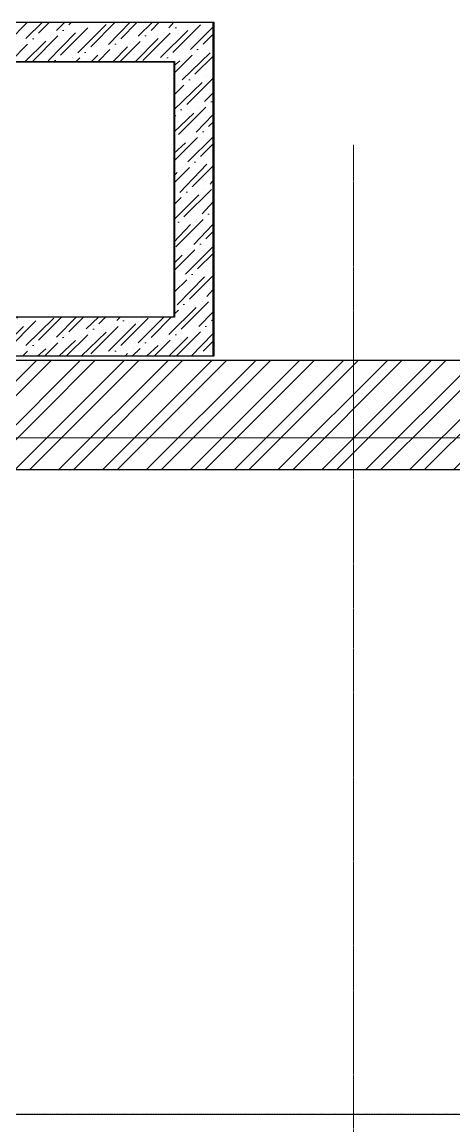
# Model space of a CAD drawing. Header units: millimetres. Extents: x -10178924 to 11692288, y -947381 to 58396.
# Drawn here: x 756562 to 758772, y -784313 to -778661 of the extents above; entities that cross this region are included whole.
import ezdxf

# ---------------------------------------------------------------- set-up
doc = ezdxf.new("R2010")
doc.units = ezdxf.units.MM
doc.linetypes.add('невидимая', pattern=[9.525, 6.35, -3.175])
doc.linetypes.add('осевая', pattern=[50.8, 31.75, -6.35, 6.35, -6.35])
for name, color, linetype, lineweight in [('PDF _0', 7, 'Continuous', 9), ('PDF _Текст', 7, 'Continuous', 5), ('Контур пол Подвал', 7, 'Continuous', 9), ('Размеры осевые', 153, 'Continuous', 9), ('Стены.1', 7, 'Continuous', 25), ('ШТРИХОВКА', 252, 'Continuous', 15)]:
    doc.layers.add(name, color=color, linetype=linetype, lineweight=lineweight)
for name, color, linetype, true_color in [('PDF _Контур пол Подвал', 7, 'Continuous', 0xcd6928), ('PDF _Размеры осевые', 7, 'Continuous', 0x5d6970), ('PDF _штриховка', 7, 'Continuous', 0x95834a)]:
    doc.layers.add(name, color=color, linetype=linetype, true_color=true_color)
doc.layers.add('PDF _Стены.1', color=7, linetype='Continuous')

# ---------------------------------------------------------------- blocks, each defined once
blk = doc.blocks.new('A$C5282721b')
at = {"lineweight": 0, "true_color": 0x000000, "transparency": 33554687}
h = blk.add_hatch(dxfattribs=at)
h.set_pattern_fill('ANSI36', color=18, scale=25)
h.set_pattern_definition([(45, (-43227.7, 279085.83), (42.09495, 154.348152), [198.4375, -39.6875, 0, -39.6875])])
h.paths.add_polyline_path([(35183.808, 2128.057), (31283.391, 2128.057), (31283.391, 418.057), (35183.808, 418.057)])
h.paths.add_polyline_path([(34983.808, 1928.057), (34983.808, 618.057), (31483.391, 618.057), (31483.391, 1928.057)], flags=16)
at = {"layer": 'ШТРИХОВКА', "ltscale": 100, "true_color": 0x000000, "transparency": 33554687}
h = blk.add_hatch(dxfattribs=at)
h.set_pattern_fill('ANSI31', color=18, scale=50)
h.set_pattern_definition([(45, (-79853.01, 26279.86), (-112.2532, 112.2532), [])])
h.paths.add_polyline_path([(54269.391, -3939.953), (54269.391, 398.057), (51072.983, 398.057), (51081.553, -161.943), (53709.571, -162.311), (53709.571, -3940.43)])
h.paths.add_polyline_path([(30340.503, -4591.943), (29940.503, -4591.943), (29940.683, -5161.423), (30340.683, -5161.423)])
h.paths.add_polyline_path([(29940.503, -3521.943), (30340.503, -3521.908), (30340.683, -162.311), (50990.793, -161.943), (51100, -161.943), (51100, 398.057), (29940.503, 398.057)])
at = {"layer": 'Контур пол Подвал', "color": 18, "linetype": 'невидимая', "true_color": 0x000000, "transparency": 33554687}
blk.add_line((37134.97, -3461.943), (30340.503, -3461.943), dxfattribs=at)
at = {"layer": 'Размеры осевые', "color": 251, "linetype": 'осевая', "ltscale": 0.5, "transparency": 33554687}
for p, q in [((35900, -19000), (35900, 1500)), ((-9750, 0), (57900, 0))]:
    blk.add_line(p, q, dxfattribs=at)
at = {"layer": 'Стены.1', "color": 18, "linetype": 'Continuous', "lineweight": 25, "true_color": 0x000000, "transparency": 33554687, "flags": 128}
for points in [[(31283.391, 2128.057), (35183.808, 2128.057), (35183.808, 418.057), (31283.391, 418.057)], [(31483.391, 1928.057), (34983.808, 1928.057), (34983.808, 618.057), (31483.391, 618.057)]]:
    blk.add_lwpolyline(points, close=True, dxfattribs=at)
at = {"layer": 'Стены.1', "color": 18, "linetype": 'Continuous', "true_color": 0x000000, "transparency": 33554687, "flags": 128}
for points in [[(-473.077, 398.057), (54269.391, 398.057)], [(86.923, -161.943), (53709.391, -161.943)], [(31262.952, -161.943), (47875.244, -161.943)]]:
    blk.add_lwpolyline(points, dxfattribs=at)

msp = doc.modelspace()

# ---------------------------------------------------------------- linework, layer by layer
at = {"layer": 'PDF _0', "lineweight": 0}
for points in [[(756581.1, -778745.7), (756665.7, -778661.1)], [(756737.7, -778703.4), (756780, -778661.1)], [(757004.4, -778775.4), (757114.5, -778661.1)], [(757156.8, -778733), (757228.8, -778661.1)], [(757313.4, -778690.7), (757338.8, -778661.1)], [(756695.4, -778860), (756835.1, -778716.1)], [(756847.8, -778817.7), (756991.7, -778673.8)], [(756864.7, -778690.7), (756864.7, -778690.7)], [(757271.1, -778843.1), (757410.8, -778703.4)], [(757283.8, -778716.1), (757283.8, -778716.1)], [(757423.5, -778800.8), (757537.8, -778686.5)], [(757440.4, -778673.8), (757440.4, -778673.8)], [(756576.8, -778864.3), (756682.7, -778758.4)], [(756708.1, -778733), (756708.1, -778733)], [(757131.4, -778758.4), (757131.4, -778758.4)], [(757139.9, -778864.3), (757258.4, -778745.7)], [(756915.5, -778864.3), (756949.4, -778830.4)], [(756974.8, -778800.8), (756974.8, -778800.8)], [(757025.6, -778864.3), (757101.8, -778788.1)], [(757381.2, -778957.4), (757525.1, -778817.7)], [(757398.1, -778830.4), (757398.1, -778830.4)], [(756822.4, -778843.1), (756822.4, -778843.1)], [(757338.8, -778885.4), (757368.5, -778860)], [(757508.2, -778940.5), (757508.2, -778940.5)], [(757537.8, -778915.1), (757537.8, -778910.8)], [(757338.8, -779109.8), (757482.8, -778970.1)], [(757355.8, -778982.8), (757355.8, -778982.8)], [(757495.5, -779067.5), (757537.8, -779025.1)], [(757465.8, -779097.1), (757465.8, -779097.1)], [(757338.8, -779224.1), (757440.4, -779126.7)], [(757453.1, -779224.1), (757537.8, -779135.2)], [(757338.8, -779334.2), (757398.1, -779279.1)], [(757410.8, -779376.5), (757537.8, -779249.5)], [(757423.5, -779249.5), (757423.5, -779249.5)], [(757368.5, -779533.1), (757508.2, -779389.2)], [(757537.8, -779363.8), (757537.8, -779363.8)], [(757338.8, -779448.5), (757355.8, -779431.5)], [(757381.2, -779406.1), (757381.2, -779406.1)], [(757495.5, -779516.2), (757495.5, -779516.2)], [(757525.1, -779490.8), (757537.8, -779473.9)], [(757338.8, -779672.8), (757465.8, -779545.8)], [(757338.8, -779558.5), (757338.8, -779558.5)], [(757482.8, -779643.2), (757537.8, -779583.9)], [(757453.1, -779672.8), (757453.1, -779672.8)], [(757338.8, -779787.1), (757423.5, -779698.2)], [(757440.4, -779799.8), (757537.8, -779698.2)], [(757338.8, -779897.2), (757381.2, -779854.9)], [(757398.1, -779952.2), (757537.8, -779812.5)], [(757410.8, -779825.2), (757410.8, -779825.2)], [(757355.8, -780108.9), (757495.5, -779964.9)], [(757525.1, -779939.5), (757525.1, -779939.5)], [(757338.8, -780011.5), (757338.8, -780007.3)], [(757368.5, -779981.9), (757368.5, -779981.9)], [(757508.2, -780066.5), (757537.8, -780032.7)], [(757313.4, -780261.3), (757453.1, -780121.6)], [(757482.8, -780091.9), (757482.8, -780091.9)], [(756581.1, -780316.3), (756725, -780176.6)], [(756598, -780189.3), (756598, -780189.3)], [(756737.7, -780274), (756839.3, -780172.4)], [(756890.1, -780231.6), (756953.6, -780172.4)], [(757046.7, -780189.3), (757063.7, -780172.4)], [(757156.8, -780303.6), (757288, -780172.4)], [(757173.7, -780176.6), (757173.7, -780176.6)], [(757465.8, -780218.9), (757537.8, -780147)], [(756428.7, -780358.6), (756568.4, -780218.9)], [(756864.7, -780371.3), (756991.7, -780248.6)], [(757004.4, -780345.9), (757144.1, -780206.2)], [(757017.1, -780218.9), (757017.1, -780218.9)], [(757440.4, -780248.6), (757440.4, -780248.6)], [(756708.1, -780303.6), (756708.1, -780303.6)], [(756750.4, -780371.3), (756835.1, -780290.9)], [(756864.7, -780261.3), (756864.7, -780261.3)], [(757283.8, -780290.9), (757283.8, -780290.9)], [(757313.4, -780371.3), (757410.8, -780274)], [(757427.7, -780371.3), (757537.8, -780257)], [(756640.3, -780371.3), (756682.7, -780333.2)], [(757089.1, -780371.3), (757101.8, -780358.6)], [(757131.4, -780333.2), (757131.4, -780333.2)], [(757199.1, -780371.3), (757258.4, -780316.3)]]:
    msp.add_lwpolyline(points, dxfattribs=at)
at = {"layer": 'PDF _Контур пол Подвал', "lineweight": 9}
msp.add_lwpolyline([(759489.4, -783965.5), (759489.4, -784253.3), (752695.1, -784253.3)], dxfattribs=at)
at = {"layer": 'PDF _Размеры осевые', "lineweight": 9}
for points in [[(758257.5, -779300.3), (758257.5, -779291.8)], [(758257.5, -779304.5), (758257.5, -779304.5)], [(758257.5, -779325.7), (758257.5, -779308.8)], [(758257.5, -779329.9), (758257.5, -779329.9)], [(758257.5, -779351.1), (758257.5, -779334.2)], [(758257.5, -779355.3), (758257.5, -779355.3)], [(758257.5, -779376.5), (758257.5, -779359.6)], [(758257.5, -779380.7), (758257.5, -779380.7)], [(758257.5, -779401.9), (758257.5, -779385)], [(758257.5, -779406.1), (758257.5, -779406.1)], [(758257.5, -779427.3), (758257.5, -779410.4)], [(758257.5, -779431.5), (758257.5, -779431.5)], [(758257.5, -779452.7), (758257.5, -779435.8)], [(758257.5, -779456.9), (758257.5, -779456.9)], [(758257.5, -779478.1), (758257.5, -779461.2)], [(758257.5, -779482.3), (758257.5, -779482.3)], [(758257.5, -779503.5), (758257.5, -779486.6)], [(758257.5, -779507.7), (758257.5, -779507.7)], [(758257.5, -779528.9), (758257.5, -779512)], [(758257.5, -779533.1), (758257.5, -779533.1)], [(758257.5, -779554.3), (758257.5, -779537.4)], [(758257.5, -779558.5), (758257.5, -779558.5)], [(758257.5, -779579.7), (758257.5, -779562.8)], [(758257.5, -779583.9), (758257.5, -779583.9)], [(758257.5, -779605.1), (758257.5, -779588.2)], [(758257.5, -779609.3), (758257.5, -779609.3)], [(758257.5, -779630.5), (758257.5, -779613.6)], [(758257.5, -779634.7), (758257.5, -779634.7)], [(758257.5, -779655.9), (758257.5, -779639)], [(758257.5, -779660.1), (758257.5, -779660.1)], [(758257.5, -779681.3), (758257.5, -779664.4)], [(758257.5, -779685.5), (758257.5, -779685.5)], [(758257.5, -779706.7), (758257.5, -779689.8)], [(758257.5, -779710.9), (758257.5, -779710.9)], [(758257.5, -779732.1), (758257.5, -779715.2)], [(758257.5, -779736.3), (758257.5, -779736.3)], [(758257.5, -779757.5), (758257.5, -779740.6)], [(758257.5, -779761.7), (758257.5, -779761.7)], [(758257.5, -779782.9), (758257.5, -779766)], [(758257.5, -779787.1), (758257.5, -779787.1)], [(758257.5, -779808.3), (758257.5, -779791.4)], [(758257.5, -779812.5), (758257.5, -779812.5)], [(758257.5, -779833.7), (758257.5, -779816.8)], [(758257.5, -779837.9), (758257.5, -779837.9)], [(758257.5, -779859.1), (758257.5, -779842.2)], [(758257.5, -779863.3), (758257.5, -779863.3)], [(758257.5, -779884.5), (758257.5, -779867.6)], [(758257.5, -779888.7), (758257.5, -779888.7)], [(758257.5, -779909.9), (758257.5, -779893)], [(758257.5, -779914.1), (758257.5, -779914.1)], [(758257.5, -779935.3), (758257.5, -779918.4)], [(758257.5, -779939.5), (758257.5, -779939.5)], [(758257.5, -779960.7), (758257.5, -779943.8)], [(758257.5, -779964.9), (758257.5, -779964.9)], [(758257.5, -779986.1), (758257.5, -779969.2)], [(758257.5, -779990.3), (758257.5, -779990.3)], [(758257.5, -780011.5), (758257.5, -779994.6)], [(758257.5, -780015.7), (758257.5, -780015.7)], [(758257.5, -780036.9), (758257.5, -780020)], [(758257.5, -780041.1), (758257.5, -780041.1)], [(758257.5, -780062.3), (758257.5, -780045.4)], [(758257.5, -780066.5), (758257.5, -780066.5)], [(758257.5, -780087.7), (758257.5, -780070.8)], [(758257.5, -780091.9), (758257.5, -780091.9)], [(758257.5, -780113.1), (758257.5, -780096.2)], [(758257.5, -780117.3), (758257.5, -780117.3)], [(758257.5, -780138.5), (758257.5, -780121.6)], [(758257.5, -780142.7), (758257.5, -780142.7)], [(758257.5, -780163.9), (758257.5, -780147)], [(758257.5, -780168.1), (758257.5, -780168.1)], [(758257.5, -780189.3), (758257.5, -780172.4)], [(758257.5, -780193.5), (758257.5, -780193.5)], [(758257.5, -780214.7), (758257.5, -780197.8)], [(758257.5, -780218.9), (758257.5, -780218.9)], [(758257.5, -780240.1), (758257.5, -780223.2)], [(758257.5, -780244.3), (758257.5, -780244.3)], [(758257.5, -780265.5), (758257.5, -780248.6)], [(758257.5, -780269.7), (758257.5, -780269.7)], [(758257.5, -780290.9), (758257.5, -780274)], [(758257.5, -780295.1), (758257.5, -780295.1)], [(758257.5, -780316.3), (758257.5, -780299.4)], [(758257.5, -780320.5), (758257.5, -780320.5)], [(758257.5, -780341.7), (758257.5, -780324.8)], [(758257.5, -780345.9), (758257.5, -780345.9)], [(758257.5, -780367.1), (758257.5, -780350.2)], [(758257.5, -780371.3), (758257.5, -780371.3)], [(758257.5, -780392.5), (758257.5, -780375.6)], [(758257.5, -780396.7), (758257.5, -780396.7)], [(758257.5, -780417.9), (758257.5, -780401)], [(758257.5, -780422.1), (758257.5, -780422.1)], [(758257.5, -780443.3), (758257.5, -780426.4)], [(758257.5, -780447.5), (758257.5, -780447.5)], [(758257.5, -780468.7), (758257.5, -780451.8)], [(758257.5, -780472.9), (758257.5, -780472.9)], [(758257.5, -780494.1), (758257.5, -780477.2)], [(758257.5, -780498.3), (758257.5, -780498.3)], [(758257.5, -780519.5), (758257.5, -780502.6)], [(758257.5, -780523.7), (758257.5, -780523.7)], [(758257.5, -780544.9), (758257.5, -780528)], [(758257.5, -780549.1), (758257.5, -780549.1)], [(758257.5, -780570.3), (758257.5, -780553.4)], [(758257.5, -780574.5), (758257.5, -780574.5)], [(758257.5, -780595.7), (758257.5, -780578.8)], [(758257.5, -780599.9), (758257.5, -780599.9)], [(758257.5, -780621.1), (758257.5, -780604.2)], [(758257.5, -780625.3), (758257.5, -780625.3)], [(758257.5, -780646.5), (758257.5, -780629.6)], [(758257.5, -780650.7), (758257.5, -780650.7)], [(758257.5, -780671.9), (758257.5, -780655)], [(758257.5, -780676.1), (758257.5, -780676.1)], [(758257.5, -780697.3), (758257.5, -780680.4)], [(758257.5, -780701.5), (758257.5, -780701.5)], [(758257.5, -780722.7), (758257.5, -780705.8)], [(758257.5, -780726.9), (758257.5, -780726.9)], [(758257.5, -780748.1), (758257.5, -780731.2)], [(758257.5, -780752.3), (758257.5, -780752.3)], [(758257.5, -780773.5), (758257.5, -780756.6)], [(756564.1, -780790.4), (756568.4, -780790.4), (756585.3, -780790.4)], [(756589.5, -780790.4), (756593.8, -780790.4), (756610.7, -780790.4)], [(756614.9, -780790.4), (756619.2, -780790.4), (756636.1, -780790.4)], [(756640.3, -780790.4), (756644.6, -780790.4), (756661.5, -780790.4)], [(756665.7, -780790.4), (756670, -780790.4), (756686.9, -780790.4)], [(756691.1, -780790.4), (756695.4, -780790.4), (756712.3, -780790.4)], [(756716.5, -780790.4), (756720.8, -780790.4), (756737.7, -780790.4)], [(756741.9, -780790.4), (756746.2, -780790.4), (756763.1, -780790.4)], [(756767.3, -780790.4), (756771.6, -780790.4), (756788.5, -780790.4)], [(756792.7, -780790.4), (756797, -780790.4), (756813.9, -780790.4)], [(756818.1, -780790.4), (756822.4, -780790.4), (756839.3, -780790.4)], [(756843.5, -780790.4), (756847.8, -780790.4), (756864.7, -780790.4)], [(756868.9, -780790.4), (756873.2, -780790.4), (756890.1, -780790.4)], [(756894.3, -780790.4), (756898.6, -780790.4), (756915.5, -780790.4)], [(756919.7, -780790.4), (756924, -780790.4), (756940.9, -780790.4)], [(756945.1, -780790.4), (756949.4, -780790.4), (756966.3, -780790.4)], [(756970.5, -780790.4), (756974.8, -780790.4), (756991.7, -780790.4)], [(756995.9, -780790.4), (757000.2, -780790.4), (757017.1, -780790.4)], [(757021.3, -780790.4), (757025.6, -780790.4), (757042.5, -780790.4)], [(757046.7, -780790.4), (757051, -780790.4), (757067.9, -780790.4)], [(757072.1, -780790.4), (757076.4, -780790.4), (757093.3, -780790.4)], [(757097.5, -780790.4), (757101.8, -780790.4), (757118.7, -780790.4)], [(757122.9, -780790.4), (757127.2, -780790.4), (757144.1, -780790.4)], [(757148.3, -780790.4), (757152.6, -780790.4), (757169.5, -780790.4)], [(757173.7, -780790.4), (757178, -780790.4), (757194.9, -780790.4)], [(757199.1, -780790.4), (757203.4, -780790.4), (757220.3, -780790.4)], [(757224.5, -780790.4), (757228.8, -780790.4), (757245.7, -780790.4)], [(757249.9, -780790.4), (757254.2, -780790.4), (757271.1, -780790.4)], [(757275.3, -780790.4), (757279.6, -780790.4), (757296.5, -780790.4)], [(757300.7, -780790.4), (757305, -780790.4), (757321.9, -780790.4)], [(757326.1, -780790.4), (757330.4, -780790.4), (757347.3, -780790.4)], [(757351.5, -780790.4), (757355.8, -780790.4), (757372.7, -780790.4)], [(757376.9, -780790.4), (757381.2, -780790.4), (757398.1, -780790.4)], [(757402.3, -780790.4), (757406.6, -780790.4), (757423.5, -780790.4)], [(757427.7, -780790.4), (757432, -780790.4), (757448.9, -780790.4)], [(757453.1, -780790.4), (757457.4, -780790.4), (757474.3, -780790.4)], [(757478.5, -780790.4), (757482.8, -780790.4), (757499.7, -780790.4)], [(757503.9, -780790.4), (757508.2, -780790.4), (757525.1, -780790.4)], [(757529.3, -780790.4), (757533.6, -780790.4), (757550.5, -780790.4)], [(757554.7, -780790.4), (757559, -780790.4), (757575.9, -780790.4)], [(757580.1, -780790.4), (757584.4, -780790.4), (757601.3, -780790.4)], [(757605.5, -780790.4), (757609.8, -780790.4), (757626.7, -780790.4)], [(757630.9, -780790.4), (757635.2, -780790.4), (757652.1, -780790.4)], [(757656.3, -780790.4), (757660.6, -780790.4), (757677.5, -780790.4)], [(757681.7, -780790.4), (757686, -780790.4), (757702.9, -780790.4)], [(757707.1, -780790.4), (757711.4, -780790.4), (757728.3, -780790.4)], [(757732.5, -780790.4), (757736.8, -780790.4), (757753.7, -780790.4)], [(757757.9, -780790.4), (757762.2, -780790.4), (757779.1, -780790.4)], [(757783.3, -780790.4), (757787.6, -780790.4), (757804.5, -780790.4)], [(757808.7, -780790.4), (757813, -780790.4), (757829.9, -780790.4)], [(757834.1, -780790.4), (757838.4, -780790.4), (757855.3, -780790.4)], [(757859.5, -780790.4), (757863.8, -780790.4), (757880.7, -780790.4)], [(757884.9, -780790.4), (757889.2, -780790.4), (757906.1, -780790.4)], [(757910.3, -780790.4), (757914.6, -780790.4), (757931.5, -780790.4)], [(757935.7, -780790.4), (757940, -780790.4), (757956.9, -780790.4)], [(757961.1, -780790.4), (757965.4, -780790.4), (757982.3, -780790.4)], [(757986.5, -780790.4), (757990.8, -780790.4), (758007.7, -780790.4)], [(758011.9, -780790.4), (758016.2, -780790.4), (758033.1, -780790.4)], [(758037.3, -780790.4), (758041.6, -780790.4), (758058.5, -780790.4)], [(758062.7, -780790.4), (758067, -780790.4), (758083.9, -780790.4)], [(758088.1, -780790.4), (758092.4, -780790.4), (758109.3, -780790.4)], [(758113.5, -780790.4), (758117.8, -780790.4), (758134.7, -780790.4)], [(758138.9, -780790.4), (758143.2, -780790.4), (758160.1, -780790.4)], [(758164.3, -780790.4), (758168.6, -780790.4), (758185.5, -780790.4)], [(758189.7, -780790.4), (758194, -780790.4), (758210.9, -780790.4)], [(758215.1, -780790.4), (758219.4, -780790.4), (758236.3, -780790.4)], [(758240.5, -780790.4), (758244.8, -780790.4), (758261.7, -780790.4)], [(758257.5, -780777.7), (758257.5, -780777.7)], [(758257.5, -780798.9), (758257.5, -780782)], [(758257.5, -780803.1), (758257.5, -780803.1)], [(758257.5, -780824.3), (758257.5, -780807.4)], [(758265.9, -780790.4), (758270.2, -780790.4), (758287.1, -780790.4)], [(758291.3, -780790.4), (758295.6, -780790.4), (758312.5, -780790.4)], [(758316.7, -780790.4), (758321, -780790.4), (758337.9, -780790.4)], [(758342.1, -780790.4), (758346.4, -780790.4), (758363.3, -780790.4)], [(758367.5, -780790.4), (758371.8, -780790.4), (758388.7, -780790.4)], [(758392.9, -780790.4), (758397.2, -780790.4), (758414.1, -780790.4)], [(758418.3, -780790.4), (758422.6, -780790.4), (758439.5, -780790.4)], [(758443.7, -780790.4), (758448, -780790.4), (758464.9, -780790.4)], [(758469.1, -780790.4), (758473.4, -780790.4), (758490.3, -780790.4)], [(758494.5, -780790.4), (758498.8, -780790.4), (758515.7, -780790.4)], [(758519.9, -780790.4), (758524.2, -780790.4), (758541.1, -780790.4)], [(758545.3, -780790.4), (758549.6, -780790.4), (758566.5, -780790.4)], [(758570.7, -780790.4), (758575, -780790.4), (758591.9, -780790.4)], [(758596.1, -780790.4), (758600.4, -780790.4), (758617.3, -780790.4)], [(758621.5, -780790.4), (758625.8, -780790.4), (758642.7, -780790.4)], [(758646.9, -780790.4), (758651.2, -780790.4), (758668.1, -780790.4)], [(758672.3, -780790.4), (758676.6, -780790.4), (758693.5, -780790.4)], [(758697.7, -780790.4), (758702, -780790.4), (758718.9, -780790.4)], [(758723.1, -780790.4), (758727.4, -780790.4), (758744.3, -780790.4)], [(758748.5, -780790.4), (758752.8, -780790.4), (758769.7, -780790.4)], [(758257.5, -780828.5), (758257.5, -780828.5)], [(758257.5, -780849.7), (758257.5, -780832.8)], [(758257.5, -780853.9), (758257.5, -780853.9)], [(758257.5, -780875.1), (758257.5, -780858.2)], [(758257.5, -780879.3), (758257.5, -780879.3)], [(758257.5, -780900.5), (758257.5, -780883.6)], [(758257.5, -780904.7), (758257.5, -780904.7)], [(758257.5, -780925.9), (758257.5, -780909)], [(758257.5, -780930.1), (758257.5, -780930.1)], [(758257.5, -780951.3), (758257.5, -780934.4)], [(758257.5, -780955.5), (758257.5, -780955.5)], [(758257.5, -780976.7), (758257.5, -780959.8)], [(758257.5, -780980.9), (758257.5, -780980.9)], [(758257.5, -781002.1), (758257.5, -780985.2)], [(758257.5, -781006.3), (758257.5, -781006.3)], [(758257.5, -781027.5), (758257.5, -781010.6)], [(758257.5, -781031.7), (758257.5, -781031.7)], [(758257.5, -781052.9), (758257.5, -781036)], [(758257.5, -781057.1), (758257.5, -781057.1)], [(758257.5, -781078.3), (758257.5, -781061.4)], [(758257.5, -781082.5), (758257.5, -781082.5)], [(758257.5, -781103.7), (758257.5, -781086.8)], [(758257.5, -781107.9), (758257.5, -781107.9)], [(758257.5, -781129.1), (758257.5, -781112.2)], [(758257.5, -781133.3), (758257.5, -781133.3)], [(758257.5, -781154.5), (758257.5, -781137.6)], [(758257.5, -781158.7), (758257.5, -781158.7)], [(758257.5, -781179.9), (758257.5, -781163)], [(758257.5, -781184.1), (758257.5, -781184.1)], [(758257.5, -781205.3), (758257.5, -781188.4)], [(758257.5, -781209.5), (758257.5, -781209.5)], [(758257.5, -781230.7), (758257.5, -781213.8)], [(758257.5, -781234.9), (758257.5, -781234.9)], [(758257.5, -781256.1), (758257.5, -781239.2)], [(758257.5, -781260.3), (758257.5, -781260.3)], [(758257.5, -781281.5), (758257.5, -781264.6)], [(758257.5, -781285.7), (758257.5, -781285.7)], [(758257.5, -781306.9), (758257.5, -781290)], [(758257.5, -781311.1), (758257.5, -781311.1)], [(758257.5, -781332.3), (758257.5, -781315.4)], [(758257.5, -781336.5), (758257.5, -781336.5)], [(758257.5, -781357.7), (758257.5, -781340.8)], [(758257.5, -781361.9), (758257.5, -781361.9)], [(758257.5, -781383.1), (758257.5, -781366.2)], [(758257.5, -781387.3), (758257.5, -781387.3)], [(758257.5, -781408.5), (758257.5, -781391.6)], [(758257.5, -781412.7), (758257.5, -781412.7)], [(758257.5, -781433.9), (758257.5, -781417)], [(758257.5, -781438.1), (758257.5, -781438.1)], [(758257.5, -781459.3), (758257.5, -781442.4)], [(758257.5, -781463.6), (758257.5, -781463.6)], [(758257.5, -781484.7), (758257.5, -781467.8)], [(758257.5, -781489), (758257.5, -781489)], [(758257.5, -781510.1), (758257.5, -781493.2)], [(758257.5, -781514.3), (758257.5, -781514.3)], [(758257.5, -781535.5), (758257.5, -781518.6)], [(758257.5, -781539.7), (758257.5, -781539.7)], [(758257.5, -781560.9), (758257.5, -781544)], [(758257.5, -781565.1), (758257.5, -781565.1)], [(758257.5, -781586.3), (758257.5, -781569.4)], [(758257.5, -781590.6), (758257.5, -781590.6)], [(758257.5, -781611.7), (758257.5, -781594.8)], [(758257.5, -781616), (758257.5, -781616)], [(758257.5, -781637.1), (758257.5, -781620.2)], [(758257.5, -781641.3), (758257.5, -781641.3)], [(758257.5, -781662.5), (758257.5, -781645.6)], [(758257.5, -781666.7), (758257.5, -781666.7)], [(758257.5, -781687.9), (758257.5, -781671)], [(758257.5, -781692.2), (758257.5, -781692.2)], [(758257.5, -781713.3), (758257.5, -781696.4)], [(758257.5, -781717.6), (758257.5, -781717.6)], [(758257.5, -781738.7), (758257.5, -781721.8)], [(758257.5, -781743), (758257.5, -781743)], [(758257.5, -781764.1), (758257.5, -781747.2)], [(758257.5, -781768.3), (758257.5, -781768.3)], [(758257.5, -781789.5), (758257.5, -781772.6)], [(758257.5, -781793.7), (758257.5, -781793.7)], [(758257.5, -781814.9), (758257.5, -781798)], [(758257.5, -781819.2), (758257.5, -781819.2)], [(758257.5, -781840.3), (758257.5, -781823.4)], [(758257.5, -781844.6), (758257.5, -781844.6)], [(758257.5, -781865.7), (758257.5, -781848.8)], [(758257.5, -781870), (758257.5, -781870)], [(758257.5, -781891.1), (758257.5, -781874.2)], [(758257.5, -781895.4), (758257.5, -781895.4)], [(758257.5, -781916.5), (758257.5, -781899.6)], [(758257.5, -781920.8), (758257.5, -781920.8)], [(758257.5, -781941.9), (758257.5, -781925)], [(758257.5, -781946.2), (758257.5, -781946.2)], [(758257.5, -781967.3), (758257.5, -781950.4)], [(758257.5, -781971.6), (758257.5, -781971.6)], [(758257.5, -781992.7), (758257.5, -781975.8)], [(758257.5, -781997), (758257.5, -781997)], [(758257.5, -782018.1), (758257.5, -782001.2)], [(758257.5, -782022.4), (758257.5, -782022.4)], [(758257.5, -782043.5), (758257.5, -782026.6)], [(758257.5, -782047.8), (758257.5, -782047.8)], [(758257.5, -782068.9), (758257.5, -782052)], [(758257.5, -782073.2), (758257.5, -782073.2)], [(758257.5, -782094.3), (758257.5, -782077.4)], [(758257.5, -782098.6), (758257.5, -782098.6)], [(758257.5, -782119.7), (758257.5, -782102.8)], [(758257.5, -782124), (758257.5, -782124)], [(758257.5, -782145.1), (758257.5, -782128.2)], [(758257.5, -782149.4), (758257.5, -782149.4)], [(758257.5, -782170.5), (758257.5, -782153.6)], [(758257.5, -782174.8), (758257.5, -782174.8)], [(758257.5, -782195.9), (758257.5, -782179)], [(758257.5, -782200.2), (758257.5, -782200.2)], [(758257.5, -782221.3), (758257.5, -782204.4)], [(758257.5, -782225.6), (758257.5, -782225.6)], [(758257.5, -782246.7), (758257.5, -782229.8)], [(758257.5, -782251), (758257.5, -782251)], [(758257.5, -782272.1), (758257.5, -782255.2)], [(758257.5, -782276.4), (758257.5, -782276.4)], [(758257.5, -782297.5), (758257.5, -782280.6)], [(758257.5, -782301.8), (758257.5, -782301.8)], [(758257.5, -782322.9), (758257.5, -782306)], [(758257.5, -782327.2), (758257.5, -782327.2)], [(758257.5, -782348.3), (758257.5, -782331.4)], [(758257.5, -782352.6), (758257.5, -782352.6)], [(758257.5, -782373.7), (758257.5, -782356.8)], [(758257.5, -782378), (758257.5, -782378)], [(758257.5, -782399.1), (758257.5, -782382.2)], [(758257.5, -782403.4), (758257.5, -782403.4)], [(758257.5, -782424.5), (758257.5, -782407.6)], [(758257.5, -782428.8), (758257.5, -782428.8)], [(758257.5, -782449.9), (758257.5, -782433)], [(758257.5, -782454.2), (758257.5, -782454.2)], [(758257.5, -782475.3), (758257.5, -782458.4)], [(758257.5, -782479.6), (758257.5, -782479.6)], [(758257.5, -782500.7), (758257.5, -782483.8)], [(758257.5, -782505), (758257.5, -782505)], [(758257.5, -782526.1), (758257.5, -782509.2)], [(758257.5, -782530.4), (758257.5, -782530.4)], [(758257.5, -782551.5), (758257.5, -782534.6)], [(758257.5, -782555.8), (758257.5, -782555.8)], [(758257.5, -782576.9), (758257.5, -782560)], [(758257.5, -782581.2), (758257.5, -782581.2)], [(758257.5, -782602.3), (758257.5, -782585.4)], [(758257.5, -782606.6), (758257.5, -782606.6)], [(758257.5, -782627.7), (758257.5, -782610.8)], [(758257.5, -782632), (758257.5, -782632)], [(758257.5, -782653.1), (758257.5, -782636.2)], [(758257.5, -782657.4), (758257.5, -782657.4)], [(758257.5, -782678.5), (758257.5, -782661.6)], [(758257.5, -782682.8), (758257.5, -782682.8)], [(758257.5, -782703.9), (758257.5, -782687)], [(758257.5, -782708.2), (758257.5, -782708.2)], [(758257.5, -782729.3), (758257.5, -782712.4)], [(758257.5, -782733.6), (758257.5, -782733.6)], [(758257.5, -782754.7), (758257.5, -782737.8)], [(758257.5, -782759), (758257.5, -782759)], [(758257.5, -782780.1), (758257.5, -782763.2)], [(758257.5, -782784.4), (758257.5, -782784.4)], [(758257.5, -782805.5), (758257.5, -782788.6)], [(758257.5, -782809.8), (758257.5, -782809.8)], [(758257.5, -782830.9), (758257.5, -782814)], [(758257.5, -782835.2), (758257.5, -782835.2)], [(758257.5, -782856.3), (758257.5, -782839.4)], [(758257.5, -782860.6), (758257.5, -782860.6)], [(758257.5, -782881.7), (758257.5, -782864.8)], [(758257.5, -782886), (758257.5, -782886)], [(758257.5, -782907.1), (758257.5, -782890.2)], [(758257.5, -782911.4), (758257.5, -782911.4)], [(758257.5, -782932.5), (758257.5, -782915.6)], [(758257.5, -782936.8), (758257.5, -782936.8)], [(758257.5, -782957.9), (758257.5, -782941)], [(758257.5, -782962.2), (758257.5, -782962.2)], [(758257.5, -782983.3), (758257.5, -782966.4)], [(758257.5, -782987.6), (758257.5, -782987.6)], [(758257.5, -783008.7), (758257.5, -782991.8)], [(758257.5, -783013), (758257.5, -783013)], [(758257.5, -783034.1), (758257.5, -783017.2)], [(758257.5, -783038.4), (758257.5, -783038.4)], [(758257.5, -783059.5), (758257.5, -783042.6)], [(758257.5, -783063.8), (758257.5, -783063.8)], [(758257.5, -783084.9), (758257.5, -783068)], [(758257.5, -783089.2), (758257.5, -783089.2)], [(758257.5, -783110.3), (758257.5, -783093.4)], [(758257.5, -783114.6), (758257.5, -783114.6)], [(758257.5, -783135.7), (758257.5, -783118.8)], [(758257.5, -783140), (758257.5, -783140)], [(758257.5, -783161.1), (758257.5, -783144.2)], [(758257.5, -783165.4), (758257.5, -783165.4)], [(758257.5, -783186.5), (758257.5, -783169.6)], [(758257.5, -783190.8), (758257.5, -783190.8)], [(758257.5, -783211.9), (758257.5, -783195)], [(758257.5, -783216.2), (758257.5, -783216.2)], [(758257.5, -783237.3), (758257.5, -783220.4)], [(758257.5, -783241.6), (758257.5, -783241.6)], [(758257.5, -783262.7), (758257.5, -783245.8)], [(758257.5, -783267), (758257.5, -783267)], [(758257.5, -783288.1), (758257.5, -783271.2)], [(758257.5, -783292.4), (758257.5, -783292.4)], [(758257.5, -783313.5), (758257.5, -783296.6)], [(758257.5, -783317.8), (758257.5, -783317.8)], [(758257.5, -783338.9), (758257.5, -783322)], [(758257.5, -783343.2), (758257.5, -783343.2)], [(758257.5, -783364.3), (758257.5, -783347.4)], [(758257.5, -783368.6), (758257.5, -783368.6)], [(758257.5, -783389.7), (758257.5, -783372.8)], [(758257.5, -783394), (758257.5, -783394)], [(758257.5, -783415.1), (758257.5, -783398.2)], [(758257.5, -783419.4), (758257.5, -783419.4)], [(758257.5, -783440.5), (758257.5, -783423.6)], [(758257.5, -783444.8), (758257.5, -783444.8)], [(758257.5, -783465.9), (758257.5, -783449)], [(758257.5, -783470.2), (758257.5, -783470.2)], [(758257.5, -783491.3), (758257.5, -783474.4)], [(758257.5, -783495.6), (758257.5, -783495.6)], [(758257.5, -783516.7), (758257.5, -783499.8)], [(758257.5, -783521), (758257.5, -783521)], [(758257.5, -783542.1), (758257.5, -783525.2)], [(758257.5, -783546.4), (758257.5, -783546.4)], [(758257.5, -783567.5), (758257.5, -783550.6)], [(758257.5, -783571.8), (758257.5, -783571.8)], [(758257.5, -783592.9), (758257.5, -783576)], [(758257.5, -783597.2), (758257.5, -783597.2)], [(758257.5, -783618.3), (758257.5, -783601.4)], [(758257.5, -783622.6), (758257.5, -783622.6)], [(758257.5, -783643.7), (758257.5, -783626.8)], [(758257.5, -783648), (758257.5, -783648)], [(758257.5, -783669.1), (758257.5, -783652.2)], [(758257.5, -783673.4), (758257.5, -783673.4)], [(758257.5, -783694.5), (758257.5, -783677.6)], [(758257.5, -783698.8), (758257.5, -783698.8)], [(758257.5, -783719.9), (758257.5, -783703)], [(758257.5, -783724.2), (758257.5, -783724.2)], [(758257.5, -783745.3), (758257.5, -783728.4)], [(758257.5, -783749.6), (758257.5, -783749.6)], [(758257.5, -783770.7), (758257.5, -783753.8)], [(758257.5, -783775), (758257.5, -783775)], [(758257.5, -783796.1), (758257.5, -783779.2)], [(758257.5, -783800.4), (758257.5, -783800.4)], [(758257.5, -783821.5), (758257.5, -783804.6)], [(758257.5, -783825.8), (758257.5, -783825.8)], [(758257.5, -783846.9), (758257.5, -783830)], [(758257.5, -783851.2), (758257.5, -783851.2)], [(758257.5, -783872.3), (758257.5, -783855.4)], [(758257.5, -783876.6), (758257.5, -783876.6)], [(758257.5, -783897.7), (758257.5, -783880.8)], [(758257.5, -783902), (758257.5, -783902)], [(758257.5, -783923.1), (758257.5, -783906.2)], [(758257.5, -783927.4), (758257.5, -783927.4)], [(758257.5, -783948.5), (758257.5, -783931.6)], [(758257.5, -783952.8), (758257.5, -783952.8)], [(758257.5, -783973.9), (758257.5, -783957)], [(758257.5, -783978.2), (758257.5, -783978.2)], [(758257.5, -783999.3), (758257.5, -783982.4)], [(758257.5, -784003.6), (758257.5, -784003.6)], [(758257.5, -784024.7), (758257.5, -784007.8)], [(758257.5, -784029), (758257.5, -784029)], [(758257.5, -784050.1), (758257.5, -784033.2)], [(758257.5, -784054.4), (758257.5, -784054.4)], [(758257.5, -784075.5), (758257.5, -784058.6)], [(758257.5, -784079.8), (758257.5, -784079.8)], [(758257.5, -784100.9), (758257.5, -784084)], [(758257.5, -784105.2), (758257.5, -784105.2)], [(758257.5, -784126.3), (758257.5, -784109.4)], [(758257.5, -784130.6), (758257.5, -784130.6)], [(758257.5, -784151.7), (758257.5, -784134.8)], [(758257.5, -784156), (758257.5, -784156)], [(758257.5, -784177.1), (758257.5, -784160.2)], [(758257.5, -784181.4), (758257.5, -784181.4)], [(758257.5, -784202.5), (758257.5, -784185.6)], [(758257.5, -784206.8), (758257.5, -784206.8)], [(758257.5, -784227.9), (758257.5, -784211)], [(758257.5, -784232.2), (758257.5, -784232.2)], [(758257.5, -784253.3), (758257.5, -784236.4)], [(758257.5, -784257.6), (758257.5, -784257.6)], [(758257.5, -784278.7), (758257.5, -784261.8)], [(758257.5, -784283), (758257.5, -784283)], [(758257.5, -784304.1), (758257.5, -784287.2)], [(758257.5, -784308.4), (758257.5, -784308.4)]]:
    msp.add_lwpolyline(points, dxfattribs=at)
at = {"layer": 'PDF _Стены.1', "lineweight": 25}
for points in [[(753638.9, -778661.1), (757537.6, -778661.1), (757537.6, -780371.3), (753638.9, -780371.3)], [(753837.8, -778864.3), (757338.7, -778864.3), (757338.7, -780172.3), (753837.8, -780172.3)]]:
    msp.add_lwpolyline(points, close=True, dxfattribs=at)
for points in [[(721884.4, -780392.5), (776623.8, -780392.5)], [(722443.2, -780951.3), (776060.8, -780951.3)], [(753617.7, -780951.3), (770228.7, -780951.3)]]:
    msp.add_lwpolyline(points, dxfattribs=at)
at = {"layer": 'PDF _Текст'}
msp.add_lwpolyline([(751877.8, -786882.3), (754146.8, -784253.4), (754248.4, -784253.4), (756623.2, -784253.4)], dxfattribs=at)
at = {"layer": 'PDF _штриховка', "color": 251, "lineweight": 5, "true_color": 0x636466}
for points in [[(756153.5, -780951.3), (756712.3, -780392.5)], [(756377.9, -780951.3), (756936.6, -780392.5)], [(756602.2, -780951.3), (757161, -780392.5)], [(756826.6, -780951.3), (757385.4, -780392.5)], [(757051, -780951.3), (757609.7, -780392.5)], [(757275.3, -780951.3), (757834.1, -780392.5)], [(757499.7, -780951.3), (758058.5, -780392.5)], [(757724.1, -780951.3), (758282.9, -780392.5)], [(757948.4, -780951.3), (758507.2, -780392.5)], [(758172.8, -780951.3), (758731.6, -780392.5)], [(758397.2, -780951.3), (758960.2, -780392.5)], [(758621.5, -780951.3), (759184.6, -780392.5)]]:
    msp.add_lwpolyline(points, dxfattribs=at)

# ---------------------------------------------------------------- block references
msp.add_blockref('A$C5282721b', (722358.6, -780790.4))

doc.saveas('drawing.dxf')
